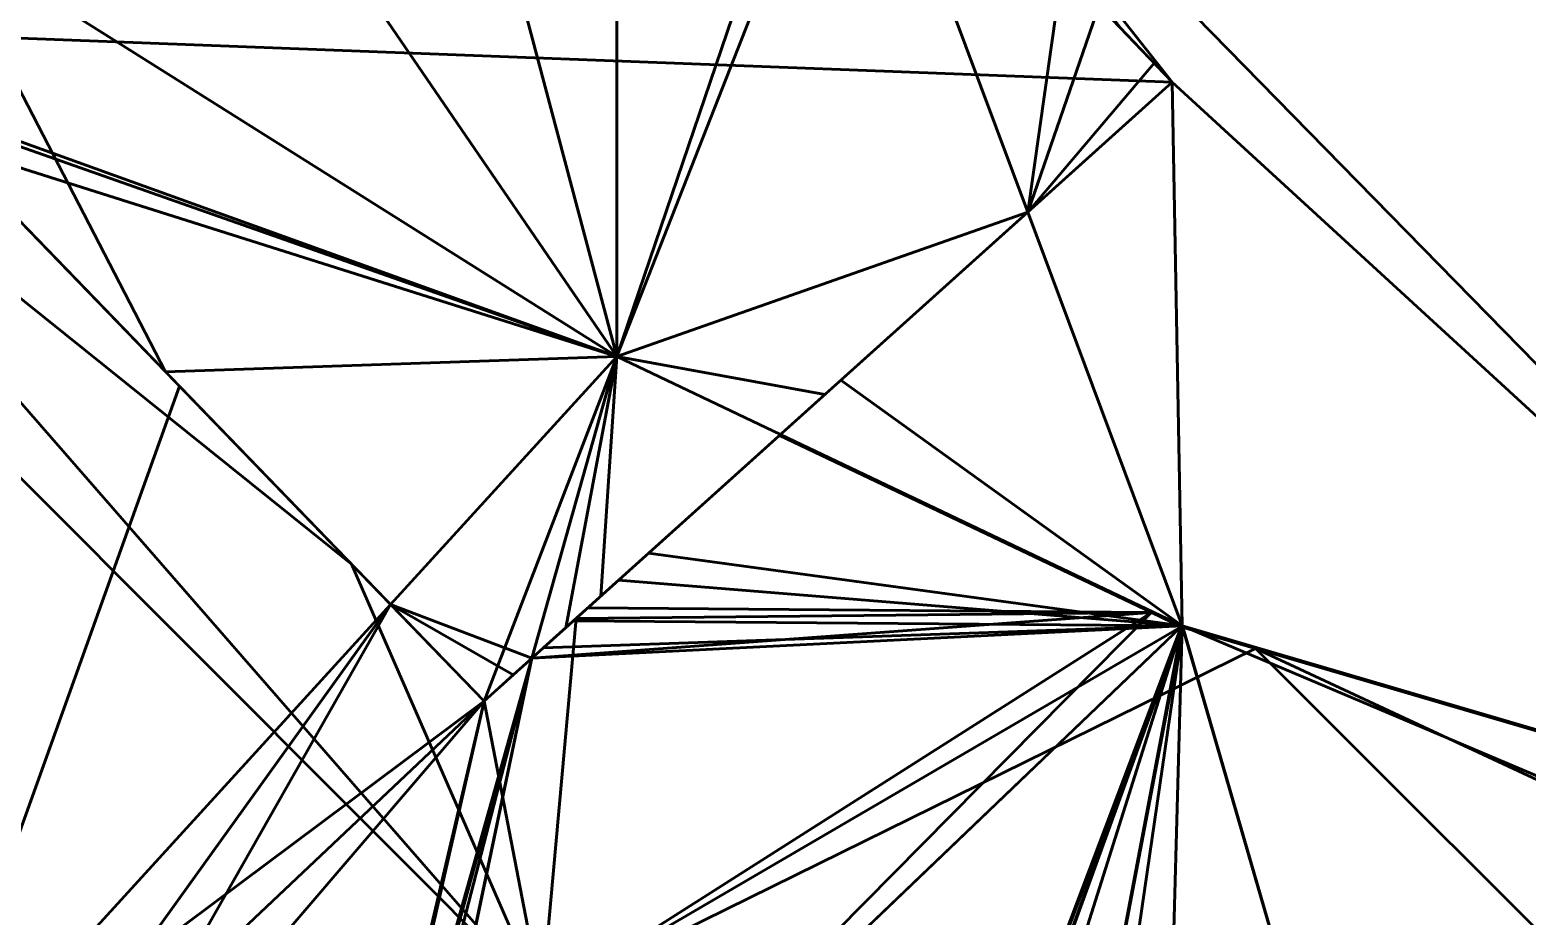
# Model space of a CAD drawing. Header units: metres. Extents: x -61.3 to -25, y -28 to 7.9.
# Drawn here: x -37.312 to -32.379, y 2.586 to 5.505 of the extents above; entities that cross this region are included whole.
import ezdxf

# ---------------------------------------------------------------- set-up
doc = ezdxf.new("R2010")
doc.units = ezdxf.units.M
for name, color, linetype, lineweight in [('0 BB  All Built Structures in Proposed site', 7, 'Continuous', 50), ('0 BB  All Untouched Project Ground Layers in Proposed site', 7, 'Continuous', 50), ('0 BB  Fill', 7, 'Continuous', 50)]:
    doc.layers.add(name, color=color, linetype=linetype, lineweight=lineweight)

# ---------------------------------------------------------------- blocks, each defined once
blk = doc.blocks.new('b0d1cfbc-37b5-426d-8847-3d3fb4a834c8')
at = {"layer": '0 BB  All Built Structures in Proposed site', "color": 8, "linetype": 'Continuous', "lineweight": 50, "true_color": 0x708090, "transparency": 33554687}
for points in [[(-37.9513, 5.5013, 35.9664), (-33.5482, 5.3333, 35.9664), (-35.8157, 7.7088, 35.9664)], [(-37.9513, 5.5013, 35.9664), (-35.8157, 7.7088, 35.9664), (-37.9513, 5.5013, 35.6616)], [(-35.8157, 7.7088, 35.9664), (-35.8157, 7.7088, 35.6616), (-37.9513, 5.5013, 35.6616)], [(-35.8157, 7.7088, 35.6616), (-33.5482, 5.3333, 35.6616), (-37.9513, 5.5013, 35.6616)], [(-35.8157, 7.7088, 35.9664), (-33.5482, 5.3333, 35.9664), (-35.8157, 7.7088, 35.6616)], [(-33.5482, 5.3333, 35.9664), (-33.5482, 5.3333, 35.6616), (-35.8157, 7.7088, 35.6616)], [(-33.5482, 5.3333, 35.9664), (-37.9513, 5.5013, 35.9664), (-35.8157, 3.2937, 35.9664)], [(-35.8157, 3.2937, 35.9664), (-37.9513, 5.5013, 35.9664), (-35.8157, 3.2937, 35.6616)], [(-35.8157, 3.2937, 35.6616), (-37.9513, 5.5013, 35.9664), (-37.9513, 5.5013, 35.6616)], [(-35.8157, 3.2937, 35.6616), (-37.9513, 5.5013, 35.6616), (-33.5482, 5.3333, 35.6616)], [(-33.5482, 5.3333, 35.9664), (-35.8157, 3.2937, 35.9664), (-33.5482, 5.3333, 35.6616)], [(-35.8157, 3.2937, 35.9664), (-35.8157, 3.2937, 35.6616), (-33.5482, 5.3333, 35.6616)]]:
    blk.add_3dface(points, dxfattribs=at)
blk = doc.blocks.new('f19161e1-4d41-47b8-92b2-5d887346f939')
at = {"layer": '0 BB  All Untouched Project Ground Layers in Proposed site', "color": 40, "linetype": 'Continuous', "lineweight": 50, "true_color": 0xffd700, "transparency": 33554687}
for points in [[(-37.9513, 5.5013, 35.6616), (-33.5482, 5.3333, 35.6616), (-35.8157, 7.7088, 35.6616)], [(-37.9513, 5.5013, 35.6616), (-35.8157, 7.7088, 35.6616), (-37.6217, 5.842, 35.3568)], [(-35.8157, 7.7088, 35.6616), (-33.5482, 5.3333, 35.6616), (-34.5929, 6.4277, 35.3568)], [(-37.6217, 5.842, 35.3568), (-35.3787, 7.2509, 35.3568), (-35.3787, 4.4296, 35.3568)], [(-34.5929, 6.4277, 35.3568), (-35.3787, 4.4296, 35.3568), (-35.3787, 7.2509, 35.3568)], [(-34.7549, 6.8617, 35.3568), (-30.6919, 2.714, 35.3568), (-33.5482, 5.3333, 35.3568)], [(-33.5482, 5.3333, 35.3568), (-33.8191, 5.6171, 35.3568), (-34.7549, 6.8617, 35.3568)], [(-34.7549, 6.8617, 35.9664), (-30.6919, 2.714, 35.3568), (-34.7549, 6.8617, 35.3568)], [(-30.6919, 2.714, 35.3568), (-34.7549, 6.8617, 35.9664), (-30.6919, 2.714, 35.9664)], [(-34.7549, 6.8617, 35.9664), (-33.5482, 5.3333, 35.9664), (-30.6919, 2.714, 35.9664)], [(-33.5482, 5.3333, 35.9664), (-34.7549, 6.8617, 35.9664), (-33.7165, 5.5096, 35.9664)], [(-35.3787, 4.4296, 35.3568), (-34.5929, 6.4277, 35.3568), (-34.0243, 4.9051, 35.3568)], [(-33.5482, 5.3333, 35.3568), (-34.0243, 4.9051, 35.3568), (-34.5929, 6.4277, 35.3568)], [(-33.5482, 5.3333, 35.3568), (-34.5929, 6.4277, 35.3568), (-33.6084, 5.3964, 35.3568)], [(-34.5929, 6.4277, 35.3568), (-33.5482, 5.3333, 35.6616), (-33.6084, 5.3964, 35.3568)], [(-37.6217, 5.842, 35.3568), (-35.3787, 4.4296, 35.3568), (-37.7357, 5.2784, 35.26)], [(-33.5482, 5.3333, 35.9664), (-33.7165, 5.5096, 35.9664), (-33.8191, 5.6171, 35.3568)], [(-33.5482, 5.3333, 35.9664), (-33.8191, 5.6171, 35.3568), (-33.5482, 5.3333, 35.3568)], [(-33.5482, 5.3333, 35.6616), (-37.9513, 5.5013, 35.6616), (-35.8157, 3.2937, 35.6616)], [(-36.1242, 3.6126, 35.1607), (-37.9513, 5.5013, 35.6616), (-37.7357, 5.2784, 35.26)], [(-37.9513, 5.5013, 35.6616), (-36.1242, 3.6126, 35.1607), (-35.8157, 3.2937, 35.6616)], [(-33.5482, 5.3333, 35.3568), (-33.6084, 5.3964, 35.3568), (-33.5482, 5.3333, 35.6616)], [(-33.5482, 5.3333, 35.6616), (-35.8157, 3.2937, 35.6616), (-34.8388, 4.1725, 35.3568)], [(-34.8388, 4.1725, 35.3568), (-34.0243, 4.9051, 35.3568), (-33.5482, 5.3333, 35.6616)], [(-34.0243, 4.9051, 35.3568), (-33.5482, 5.3333, 35.3568), (-33.5153, 3.5421, 35.3568)], [(-33.5482, 5.3333, 35.3568), (-34.0243, 4.9051, 35.9664), (-33.5482, 5.3333, 35.9664)], [(-34.0243, 4.9051, 35.9664), (-33.5482, 5.3333, 35.3568), (-34.0243, 4.9051, 35.3568)], [(-33.5153, 3.5421, 35.9664), (-33.5482, 5.3333, 35.9664), (-34.0243, 4.9051, 35.9664)], [(-33.5482, 5.3333, 35.3568), (-33.5482, 5.3333, 35.6616), (-34.0243, 4.9051, 35.3568)], [(-33.5482, 5.3333, 35.3568), (-30.6919, 2.714, 35.3568), (-33.5153, 3.5421, 35.3568)], [(-33.5482, 5.3333, 35.9664), (-33.5153, 3.5421, 35.9664), (-30.6919, 2.714, 35.9664)], [(-37.7357, 5.2784, 35.8696), (-36.1242, 3.6126, 35.7703), (-37.6803, 5.2211, 35.2565)], [(-36.1242, 3.6126, 35.7703), (-37.7357, 5.2784, 35.8696), (-37.6962, 1.8897, 35.3568)], [(-36.1242, 3.6126, 35.1607), (-37.7357, 5.2784, 35.26), (-35.3787, 4.4296, 35.3568)], [(-37.6803, 5.2211, 35.2565), (-36.1242, 3.6126, 35.1607), (-37.6962, 1.8897, 34.7472)], [(-36.1242, 3.6126, 35.1607), (-37.6803, 5.2211, 35.2565), (-36.1242, 3.6126, 35.7703)], [(-34.8388, 4.1725, 35.3568), (-35.3787, 4.4296, 35.3568), (-34.0243, 4.9051, 35.3568)], [(-34.8388, 4.1725, 35.3568), (-34.0243, 4.9051, 35.3568), (-33.5153, 3.5421, 35.3568)], [(-34.8388, 4.1725, 35.3568), (-34.8388, 4.1725, 35.9664), (-34.0243, 4.9051, 35.9664)], [(-34.8388, 4.1725, 35.3568), (-34.0243, 4.9051, 35.9664), (-34.0243, 4.9051, 35.3568)], [(-34.0243, 4.9051, 35.9664), (-34.8388, 4.1725, 35.9664), (-33.5153, 3.5421, 35.9664)], [(-35.6584, 3.4353, 35.1909), (-36.1242, 3.6126, 35.1607), (-35.3787, 4.4296, 35.3568)], [(-34.8388, 4.1725, 35.3568), (-35.6584, 3.4353, 35.1909), (-35.3787, 4.4296, 35.3568)], [(-35.6584, 3.4353, 35.1909), (-34.8388, 4.1725, 35.3568), (-35.8157, 3.2937, 35.6616)], [(-34.8388, 4.1725, 35.3568), (-35.6208, 3.4691, 35.8081), (-34.8388, 4.1725, 35.9664)], [(-35.6208, 3.4691, 35.8081), (-34.8388, 4.1725, 35.3568), (-35.5216, 3.5583, 35.2186)], [(-35.6208, 3.4691, 35.8081), (-33.5153, 3.5421, 35.9664), (-34.8388, 4.1725, 35.9664)], [(-35.5216, 3.5583, 35.2186), (-34.8388, 4.1725, 35.3568), (-33.5153, 3.5421, 35.3568)], [(-36.1242, 3.6126, 35.1607), (-35.8157, 3.2937, 35.1536), (-37.6962, 1.8897, 34.7472)], [(-36.1242, 3.6126, 35.7703), (-37.6962, 1.8897, 35.3568), (-37.2712, 1.595, 35.3665)], [(-35.8157, 3.2937, 35.7632), (-36.1242, 3.6126, 35.7703), (-37.2712, 1.595, 35.3665)], [(-35.8157, 3.2937, 35.7632), (-35.8157, 3.2937, 35.1536), (-36.1242, 3.6126, 35.1607)], [(-36.1242, 3.6126, 35.7703), (-35.8157, 3.2937, 35.7632), (-36.1242, 3.6126, 35.1607)], [(-36.1242, 3.6126, 35.1607), (-35.7198, 3.38, 35.1763), (-35.8157, 3.2937, 35.1536)], [(-35.6584, 3.4353, 35.1909), (-35.7198, 3.38, 35.1763), (-36.1242, 3.6126, 35.1607)], [(-35.8157, 3.2937, 35.6616), (-36.1242, 3.6126, 35.1607), (-35.8157, 3.2937, 35.1536)], [(-35.5216, 3.5583, 35.2186), (-33.5153, 3.5421, 35.3568), (-35.6584, 3.4353, 35.1909)], [(-35.6584, 3.4353, 35.1909), (-35.6584, 3.4353, 35.8005), (-35.5216, 3.5583, 35.2186)], [(-35.6208, 3.4691, 35.8081), (-35.5216, 3.5583, 35.2186), (-35.6584, 3.4353, 35.8005)], [(-36.4064, 0.776, 34.7472), (-35.6584, 3.4353, 35.1909), (-33.5153, 3.5421, 35.3568)], [(-36.4064, 0.776, 34.7472), (-33.5153, 3.5421, 35.3568), (-34.1417, 0.2354, 34.7472)], [(-36.1706, 1.0015, 35.4065), (-33.5153, 3.5421, 35.9664), (-35.6584, 3.4353, 35.8005)], [(-36.1706, 1.0015, 35.4065), (-34.6394, 0.5539, 35.392), (-33.5153, 3.5421, 35.9664)], [(-33.5153, 3.5421, 35.9664), (-35.6208, 3.4691, 35.8081), (-35.6584, 3.4353, 35.8005)], [(-34.4756, 0.5, 35.3894), (-33.5153, 3.5421, 35.9664), (-34.6394, 0.5539, 35.392)], [(-33.5153, 3.5421, 35.9664), (-34.4756, 0.5, 35.3894), (-34.1141, 0.3812, 35.3837)], [(-32.3817, -0.3687, 34.7472), (-34.1417, 0.2354, 34.7472), (-33.5153, 3.5421, 35.3568)], [(-34.1141, 0.3812, 35.3837), (-33.6056, 0.2569, 35.3924), (-33.5153, 3.5421, 35.9664)], [(-33.6056, 0.2569, 35.3924), (-32.4836, -0.0172, 35.4116), (-33.5153, 3.5421, 35.9664)], [(-30.6919, 2.714, 35.3568), (-32.3817, -0.3687, 34.7472), (-33.5153, 3.5421, 35.3568)], [(-32.4836, -0.0172, 35.4116), (-30.6919, 2.714, 35.9664), (-33.5153, 3.5421, 35.9664)], [(-35.6584, 3.4353, 35.1909), (-36.4064, 0.776, 34.7472), (-35.8157, 3.2937, 35.1536)], [(-36.312, 1.1114, 35.4128), (-35.6584, 3.4353, 35.8005), (-35.8157, 3.2937, 35.7632)], [(-35.6584, 3.4353, 35.8005), (-36.312, 1.1114, 35.4128), (-36.2678, 1.0771, 35.4108)], [(-35.6584, 3.4353, 35.8005), (-36.2678, 1.0771, 35.4108), (-36.1706, 1.0015, 35.4065)], [(-35.6584, 3.4353, 35.1909), (-35.8157, 3.2937, 35.1536), (-35.8157, 3.2937, 35.7632)], [(-35.6584, 3.4353, 35.8005), (-35.6584, 3.4353, 35.1909), (-35.8157, 3.2937, 35.7632)], [(-35.8157, 3.2937, 35.6616), (-35.7198, 3.38, 35.1763), (-35.6584, 3.4353, 35.1909)], [(-35.8157, 3.2937, 35.1536), (-35.7198, 3.38, 35.1763), (-35.8157, 3.2937, 35.6616)], [(-37.6962, 1.8897, 34.7472), (-35.8157, 3.2937, 35.1536), (-36.4064, 0.776, 34.7472)], [(-35.8157, 3.2937, 35.7632), (-37.2712, 1.595, 35.3665), (-36.312, 1.1114, 35.4128)], [(-32.4836, -0.0172, 35.4116), (-32.377, -0.0475, 35.4118), (-30.6919, 2.714, 35.9664)], [(-30.6919, 2.714, 35.3568), (-30.0787, 2.088, 35.2808), (-32.3817, -0.3687, 34.7472)]]:
    blk.add_3dface(points, dxfattribs=at)
blk = doc.blocks.new('1b2ab502-d486-4e63-b1bb-fa146fe8643c')
at = {"layer": '0 BB  All Untouched Project Ground Layers in Proposed site', "color": 227, "linetype": 'Continuous', "lineweight": 50, "true_color": 0x8b3573, "transparency": 33554687}
for points in [[(-35.3787, 4.4296, 35.3568), (-35.3787, 7.2509, 35.3568), (-37.6217, 5.842, 35.3568)], [(-37.6217, 5.842, 34.4424), (-35.3787, 7.2509, 34.4424), (-35.3787, 4.4296, 34.4424)], [(-34.5929, 6.4277, 35.3568), (-35.3787, 7.2509, 35.3568), (-35.3787, 4.4296, 35.3568)], [(-34.5929, 6.4277, 34.4424), (-35.3787, 4.4296, 34.4424), (-35.3787, 7.2509, 34.4424)], [(-34.7549, 6.8617, 34.4424), (-30.6919, 2.714, 34.4424), (-33.5482, 5.3333, 34.4424)], [(-33.5482, 5.3333, 34.4424), (-33.973, 5.7783, 34.4424), (-34.7549, 6.8617, 34.4424)], [(-34.7549, 6.8617, 35.3568), (-30.6919, 2.714, 34.4424), (-34.7549, 6.8617, 34.4424)], [(-30.6919, 2.714, 34.4424), (-34.7549, 6.8617, 35.3568), (-30.6919, 2.714, 35.3568)], [(-34.7549, 6.8617, 35.3568), (-33.5482, 5.3333, 35.3568), (-30.6919, 2.714, 35.3568)], [(-33.5482, 5.3333, 35.3568), (-34.7549, 6.8617, 35.3568), (-33.8191, 5.6171, 35.3568)], [(-35.3787, 4.4296, 35.3568), (-34.0243, 4.9051, 35.3568), (-34.5929, 6.4277, 35.3568)], [(-35.3787, 4.4296, 34.4424), (-34.5929, 6.4277, 34.4424), (-34.0243, 4.9051, 34.4424)], [(-34.0243, 4.9051, 35.3568), (-33.6084, 5.3964, 35.3568), (-34.5929, 6.4277, 35.3568)], [(-33.7892, 5.5857, 34.4424), (-34.5929, 6.4277, 35.3568), (-33.6084, 5.3964, 35.3568)], [(-33.5482, 5.3333, 34.4424), (-34.0243, 4.9051, 34.4424), (-34.5929, 6.4277, 34.4424)], [(-33.5482, 5.3333, 34.4424), (-34.5929, 6.4277, 34.4424), (-33.7892, 5.5857, 34.4424)], [(-35.3787, 4.4296, 35.3568), (-37.6217, 5.842, 35.3568), (-37.7357, 5.2784, 35.26)], [(-37.6217, 5.842, 34.4424), (-35.3787, 4.4296, 34.4424), (-37.706, 5.2477, 34.3437)], [(-33.5482, 5.3333, 35.3568), (-33.8191, 5.6171, 35.3568), (-33.973, 5.7783, 34.4424)], [(-33.5482, 5.3333, 35.3568), (-33.973, 5.7783, 34.4424), (-33.5482, 5.3333, 34.4424)], [(-33.6084, 5.3964, 35.3568), (-33.5482, 5.3333, 34.4424), (-33.7892, 5.5857, 34.4424)], [(-34.0243, 4.9051, 35.3568), (-33.5482, 5.3333, 35.3568), (-33.6084, 5.3964, 35.3568)], [(-33.6084, 5.3964, 35.3568), (-33.5482, 5.3333, 35.3568), (-33.5482, 5.3333, 34.4424)], [(-34.0243, 4.9051, 34.4424), (-33.5482, 5.3333, 34.4424), (-33.5153, 3.5421, 34.4424)], [(-33.5482, 5.3333, 34.4424), (-34.0243, 4.9051, 35.3568), (-33.5482, 5.3333, 35.3568)], [(-34.0243, 4.9051, 35.3568), (-33.5482, 5.3333, 34.4424), (-34.0243, 4.9051, 34.4424)], [(-33.5153, 3.5421, 35.3568), (-33.5482, 5.3333, 35.3568), (-34.0243, 4.9051, 35.3568)], [(-34.0243, 4.9051, 34.4424), (-33.5482, 5.3333, 35.3568), (-34.0243, 4.9051, 35.3568)], [(-33.5482, 5.3333, 35.3568), (-34.0243, 4.9051, 34.4424), (-33.5482, 5.3333, 34.4424)], [(-33.5482, 5.3333, 34.4424), (-30.6919, 2.714, 34.4424), (-33.5153, 3.5421, 34.4424)], [(-33.5482, 5.3333, 35.3568), (-33.5153, 3.5421, 35.3568), (-30.6919, 2.714, 35.3568)], [(-37.7357, 5.2784, 35.26), (-36.1242, 3.6126, 35.1607), (-35.3787, 4.4296, 35.3568)], [(-36.1242, 3.6126, 35.1607), (-37.7357, 5.2784, 35.26), (-37.706, 5.2477, 34.3437)], [(-37.706, 5.2477, 34.3437), (-36.1242, 3.6126, 34.2463), (-36.1242, 3.6126, 35.1607)], [(-36.1242, 3.6126, 34.2463), (-37.706, 5.2477, 34.3437), (-35.3787, 4.4296, 34.4424)], [(-36.1242, 3.6126, 35.1607), (-37.6803, 5.2211, 35.2565), (-37.6962, 1.8897, 34.7472)], [(-37.6803, 5.2211, 35.2565), (-36.1242, 3.6126, 35.1607), (-37.5339, 5.0698, 34.3331)], [(-37.5339, 5.0698, 34.3331), (-36.1242, 3.6126, 34.2463), (-37.6962, 1.8897, 33.8328)], [(-36.1242, 3.6126, 34.2463), (-37.5339, 5.0698, 34.3331), (-36.1242, 3.6126, 35.1607)], [(-34.8388, 4.1725, 35.3568), (-34.0243, 4.9051, 35.3568), (-35.3787, 4.4296, 35.3568)], [(-34.8388, 4.1725, 34.4424), (-35.3787, 4.4296, 34.4424), (-34.0243, 4.9051, 34.4424)], [(-34.8388, 4.1725, 34.4424), (-34.0243, 4.9051, 34.4424), (-33.5153, 3.5421, 34.4424)], [(-34.8388, 4.1725, 34.4424), (-34.8388, 4.1725, 35.3568), (-34.0243, 4.9051, 35.3568)], [(-34.8388, 4.1725, 34.4424), (-34.0243, 4.9051, 35.3568), (-34.0243, 4.9051, 34.4424)], [(-34.0243, 4.9051, 35.3568), (-34.8388, 4.1725, 35.3568), (-33.5153, 3.5421, 35.3568)], [(-34.0243, 4.9051, 34.4424), (-34.0243, 4.9051, 35.3568), (-34.8388, 4.1725, 35.3568)], [(-34.0243, 4.9051, 34.4424), (-34.8388, 4.1725, 35.3568), (-34.8388, 4.1725, 34.4424)], [(-36.1242, 3.6126, 35.1607), (-35.6584, 3.4353, 35.1909), (-35.3787, 4.4296, 35.3568)], [(-35.8157, 3.2937, 34.2392), (-36.1242, 3.6126, 34.2463), (-35.3787, 4.4296, 34.4424)], [(-35.8157, 3.2937, 34.2392), (-35.3787, 4.4296, 34.4424), (-35.6584, 3.4353, 34.2765)], [(-35.6584, 3.4353, 35.1909), (-34.8388, 4.1725, 35.3568), (-35.3787, 4.4296, 35.3568)], [(-35.5465, 3.5359, 34.2991), (-35.6584, 3.4353, 34.2765), (-35.3787, 4.4296, 34.4424)], [(-34.8388, 4.1725, 34.4424), (-35.5465, 3.5359, 34.2991), (-35.3787, 4.4296, 34.4424)], [(-34.8388, 4.1725, 34.4424), (-34.8388, 4.1725, 35.3568), (-35.6584, 3.4353, 35.1909)], [(-34.8388, 4.1725, 34.4424), (-35.6584, 3.4353, 35.1909), (-35.5465, 3.5359, 34.2991)], [(-34.8388, 4.1725, 34.4424), (-35.5216, 3.5583, 35.2186), (-34.8388, 4.1725, 35.3568)], [(-35.5216, 3.5583, 35.2186), (-34.8388, 4.1725, 34.4424), (-35.3727, 3.6922, 34.3343)], [(-34.8388, 4.1725, 35.3568), (-35.5216, 3.5583, 35.2186), (-33.5153, 3.5421, 35.3568)], [(-33.5153, 3.5421, 34.4424), (-35.3727, 3.6922, 34.3343), (-34.8388, 4.1725, 34.4424)], [(-35.3727, 3.6922, 34.3343), (-33.5153, 3.5421, 34.4424), (-35.6584, 3.4353, 34.2765)], [(-35.6584, 3.4353, 34.2765), (-35.6584, 3.4353, 35.1909), (-35.3727, 3.6922, 34.3343)], [(-35.5216, 3.5583, 35.2186), (-35.3727, 3.6922, 34.3343), (-35.6584, 3.4353, 35.1909)], [(-36.1242, 3.6126, 34.2463), (-35.8157, 3.2937, 34.2392), (-37.6962, 1.8897, 33.8328)], [(-37.6962, 1.8897, 34.7472), (-35.8157, 3.2937, 35.1536), (-36.1242, 3.6126, 35.1607)], [(-35.8157, 3.2937, 35.1536), (-35.8157, 3.2937, 34.2392), (-36.1242, 3.6126, 34.2463)], [(-36.1242, 3.6126, 35.1607), (-35.8157, 3.2937, 35.1536), (-36.1242, 3.6126, 34.2463)], [(-36.1242, 3.6126, 35.1607), (-35.8157, 3.2937, 35.1536), (-35.7198, 3.38, 35.1763)], [(-35.7198, 3.38, 35.1763), (-35.6584, 3.4353, 35.1909), (-36.1242, 3.6126, 35.1607)], [(-35.8157, 3.2937, 35.1536), (-36.1242, 3.6126, 34.2463), (-35.8157, 3.2937, 34.2392)], [(-36.1242, 3.6126, 34.2463), (-35.8157, 3.2937, 35.1536), (-36.1242, 3.6126, 35.1607)], [(-35.6584, 3.4353, 35.1909), (-33.5153, 3.5421, 35.3568), (-35.5216, 3.5583, 35.2186)], [(-35.6584, 3.4353, 34.2765), (-33.5153, 3.5421, 34.4424), (-36.4064, 0.776, 33.8328)], [(-36.4064, 0.776, 33.8328), (-33.5153, 3.5421, 34.4424), (-34.1417, 0.2354, 33.8328)], [(-33.5153, 3.5421, 35.3568), (-35.6584, 3.4353, 35.1909), (-36.4064, 0.776, 34.7472)], [(-33.5153, 3.5421, 35.3568), (-36.4064, 0.776, 34.7472), (-34.1417, 0.2354, 34.7472)], [(-35.7198, 3.38, 35.1763), (-35.5465, 3.5359, 34.2991), (-35.6584, 3.4353, 35.1909)], [(-35.7198, 3.38, 35.1763), (-35.6584, 3.4353, 34.2765), (-35.5465, 3.5359, 34.2991)], [(-32.3817, -0.3687, 33.8328), (-34.1417, 0.2354, 33.8328), (-33.5153, 3.5421, 34.4424)], [(-33.5153, 3.5421, 35.3568), (-34.1417, 0.2354, 34.7472), (-32.3817, -0.3687, 34.7472)], [(-30.6919, 2.714, 34.4424), (-32.3817, -0.3687, 33.8328), (-33.5153, 3.5421, 34.4424)], [(-30.0787, 2.088, 35.2808), (-30.6919, 2.714, 35.3568), (-33.5153, 3.5421, 35.3568)], [(-30.0787, 2.088, 35.2808), (-33.5153, 3.5421, 35.3568), (-32.3817, -0.3687, 34.7472)], [(-35.6584, 3.4353, 34.2765), (-36.4064, 0.776, 33.8328), (-35.8157, 3.2937, 34.2392)], [(-36.4064, 0.776, 34.7472), (-35.6584, 3.4353, 35.1909), (-35.8157, 3.2937, 35.1536)], [(-35.6584, 3.4353, 34.2765), (-35.8157, 3.2937, 34.2392), (-35.8157, 3.2937, 35.1536)], [(-35.6584, 3.4353, 35.1909), (-35.6584, 3.4353, 34.2765), (-35.8157, 3.2937, 35.1536)], [(-35.6584, 3.4353, 34.2765), (-35.8157, 3.2937, 35.1536), (-35.8157, 3.2937, 34.2392)], [(-35.7198, 3.38, 35.1763), (-35.8157, 3.2937, 35.1536), (-35.6584, 3.4353, 34.2765)], [(-37.6962, 1.8897, 33.8328), (-35.8157, 3.2937, 34.2392), (-36.4064, 0.776, 33.8328)], [(-35.8157, 3.2937, 35.1536), (-37.6962, 1.8897, 34.7472), (-36.4064, 0.776, 34.7472)], [(-30.6919, 2.714, 34.4424), (-30.0787, 2.088, 34.3664), (-32.3817, -0.3687, 33.8328)]]:
    blk.add_3dface(points, dxfattribs=at)
blk = doc.blocks.new('ddf992bc-4f9a-490d-82f3-f35fdbdac8a4')
at = {"layer": '0 BB  All Untouched Project Ground Layers in Proposed site', "color": 217, "linetype": 'Continuous', "lineweight": 50, "true_color": 0x8b318b, "transparency": 33554687}
for points in [[(-37.6217, 5.842, 33.8328), (-36.1562, 7.3569, 33.8328), (-35.3787, 4.4296, 33.8328)], [(-36.1562, 7.3569, 33.8328), (-35.3787, 7.2509, 33.8328), (-35.3787, 4.4296, 33.8328)], [(-35.3787, 4.4296, 34.4424), (-35.3787, 7.2509, 34.4424), (-37.6217, 5.842, 34.4424)], [(-34.5929, 6.4277, 34.4424), (-35.3787, 7.2509, 34.4424), (-35.3787, 4.4296, 34.4424)], [(-34.5929, 6.4277, 33.8328), (-35.3787, 4.4296, 33.8328), (-35.3787, 7.2509, 33.8328)], [(-34.7549, 6.8617, 33.8328), (-30.6919, 2.714, 33.8328), (-33.5482, 5.3333, 33.8328)], [(-33.5482, 5.3333, 33.8328), (-34.0756, 5.8858, 33.8328), (-34.7549, 6.8617, 33.8328)], [(-34.7549, 6.8617, 34.4424), (-30.6919, 2.714, 33.8328), (-34.7549, 6.8617, 33.8328)], [(-30.6919, 2.714, 33.8328), (-34.7549, 6.8617, 34.4424), (-30.6919, 2.714, 34.4424)], [(-34.7549, 6.8617, 34.4424), (-33.5482, 5.3333, 34.4424), (-30.6919, 2.714, 34.4424)], [(-33.5482, 5.3333, 34.4424), (-34.7549, 6.8617, 34.4424), (-33.973, 5.7783, 34.4424)], [(-35.3787, 4.4296, 34.4424), (-34.0243, 4.9051, 34.4424), (-34.5929, 6.4277, 34.4424)], [(-35.3787, 4.4296, 33.8328), (-34.5929, 6.4277, 33.8328), (-34.0243, 4.9051, 33.8328)], [(-34.0243, 4.9051, 34.4424), (-33.7892, 5.5857, 34.4424), (-34.5929, 6.4277, 34.4424)], [(-33.5482, 5.3333, 33.8328), (-34.0243, 4.9051, 33.8328), (-34.5929, 6.4277, 33.8328)], [(-33.5482, 5.3333, 33.8328), (-34.5929, 6.4277, 33.8328), (-33.9096, 5.712, 33.8328)], [(-33.5482, 5.3333, 34.4424), (-33.973, 5.7783, 34.4424), (-34.0756, 5.8858, 33.8328)], [(-33.5482, 5.3333, 34.4424), (-34.0756, 5.8858, 33.8328), (-33.5482, 5.3333, 33.8328)], [(-37.6217, 5.842, 34.4424), (-37.706, 5.2477, 34.3437), (-35.3787, 4.4296, 34.4424)], [(-37.6217, 5.842, 33.8328), (-35.3787, 4.4296, 33.8328), (-37.5912, 5.129, 33.7271)], [(-33.7892, 5.5857, 34.4424), (-33.5482, 5.3333, 33.8328), (-33.9096, 5.712, 33.8328)], [(-34.0243, 4.9051, 34.4424), (-33.5482, 5.3333, 34.4424), (-33.7892, 5.5857, 34.4424)], [(-33.7892, 5.5857, 34.4424), (-33.5482, 5.3333, 34.4424), (-33.5482, 5.3333, 33.8328)], [(-34.0243, 4.9051, 33.8328), (-33.5482, 5.3333, 33.8328), (-33.5153, 3.5421, 33.8328)], [(-33.5482, 5.3333, 33.8328), (-34.0243, 4.9051, 34.4424), (-33.5482, 5.3333, 34.4424)], [(-34.0243, 4.9051, 34.4424), (-33.5482, 5.3333, 33.8328), (-34.0243, 4.9051, 33.8328)], [(-33.5153, 3.5421, 34.4424), (-33.5482, 5.3333, 34.4424), (-34.0243, 4.9051, 34.4424)], [(-34.0243, 4.9051, 33.8328), (-33.5482, 5.3333, 34.4424), (-34.0243, 4.9051, 34.4424)], [(-33.5482, 5.3333, 34.4424), (-34.0243, 4.9051, 33.8328), (-33.5482, 5.3333, 33.8328)], [(-33.5482, 5.3333, 33.8328), (-30.6919, 2.714, 33.8328), (-33.5153, 3.5421, 33.8328)], [(-33.5482, 5.3333, 34.4424), (-33.5153, 3.5421, 34.4424), (-30.6919, 2.714, 34.4424)], [(-37.706, 5.2477, 34.3437), (-36.1242, 3.6126, 34.2463), (-35.3787, 4.4296, 34.4424)], [(-37.5912, 5.129, 33.7271), (-36.1242, 3.6126, 34.2463), (-37.706, 5.2477, 34.3437)], [(-36.1242, 3.6126, 33.6367), (-36.1242, 3.6126, 34.2463), (-37.5912, 5.129, 33.7271)], [(-36.1242, 3.6126, 33.6367), (-37.5912, 5.129, 33.7271), (-35.3787, 4.4296, 33.8328)], [(-36.1242, 3.6126, 34.2463), (-37.5339, 5.0698, 34.3331), (-37.6962, 1.8897, 33.8328)], [(-37.5339, 5.0698, 34.3331), (-36.1242, 3.6126, 34.2463), (-37.4363, 4.9689, 33.7175)], [(-37.4363, 4.9689, 33.7175), (-36.1242, 3.6126, 33.6367), (-37.6962, 1.8897, 33.2232)], [(-36.1242, 3.6126, 33.6367), (-37.4363, 4.9689, 33.7175), (-36.1242, 3.6126, 34.2463)], [(-34.8388, 4.1725, 34.4424), (-34.0243, 4.9051, 34.4424), (-35.3787, 4.4296, 34.4424)], [(-34.8388, 4.1725, 33.8328), (-35.3787, 4.4296, 33.8328), (-34.0243, 4.9051, 33.8328)], [(-34.8388, 4.1725, 33.8328), (-34.0243, 4.9051, 33.8328), (-33.5153, 3.5421, 33.8328)], [(-34.8388, 4.1725, 33.8328), (-34.8388, 4.1725, 34.4424), (-34.0243, 4.9051, 34.4424)], [(-34.8388, 4.1725, 33.8328), (-34.0243, 4.9051, 34.4424), (-34.0243, 4.9051, 33.8328)], [(-34.0243, 4.9051, 34.4424), (-34.8388, 4.1725, 34.4424), (-33.5153, 3.5421, 34.4424)], [(-34.0243, 4.9051, 33.8328), (-34.0243, 4.9051, 34.4424), (-34.8388, 4.1725, 34.4424)], [(-34.0243, 4.9051, 33.8328), (-34.8388, 4.1725, 34.4424), (-34.8388, 4.1725, 33.8328)], [(-36.1242, 3.6126, 34.2463), (-35.6584, 3.4353, 34.2765), (-35.3787, 4.4296, 34.4424)], [(-35.8157, 3.2937, 33.6296), (-36.1242, 3.6126, 33.6367), (-35.3787, 4.4296, 33.8328)], [(-35.8157, 3.2937, 33.6296), (-35.3787, 4.4296, 33.8328), (-35.6584, 3.4353, 33.6669)], [(-35.5465, 3.5359, 34.2991), (-35.3787, 4.4296, 34.4424), (-35.6584, 3.4353, 34.2765)], [(-35.4306, 3.6401, 33.713), (-35.6584, 3.4353, 33.6669), (-35.3787, 4.4296, 33.8328)], [(-35.5465, 3.5359, 34.2991), (-34.8388, 4.1725, 34.4424), (-35.3787, 4.4296, 34.4424)], [(-34.8388, 4.1725, 33.8328), (-35.4306, 3.6401, 33.713), (-35.3787, 4.4296, 33.8328)], [(-34.8388, 4.1725, 33.8328), (-34.8388, 4.1725, 34.4424), (-35.5465, 3.5359, 34.2991)], [(-35.5465, 3.5359, 34.2991), (-35.4306, 3.6401, 33.713), (-34.8388, 4.1725, 33.8328)], [(-34.8388, 4.1725, 33.8328), (-35.3727, 3.6922, 34.3343), (-34.8388, 4.1725, 34.4424)], [(-35.3727, 3.6922, 34.3343), (-34.8388, 4.1725, 33.8328), (-35.2735, 3.7814, 33.7448)], [(-35.3727, 3.6922, 34.3343), (-33.5153, 3.5421, 34.4424), (-34.8388, 4.1725, 34.4424)], [(-33.5153, 3.5421, 33.8328), (-35.2735, 3.7814, 33.7448), (-34.8388, 4.1725, 33.8328)], [(-35.2735, 3.7814, 33.7448), (-33.5153, 3.5421, 33.8328), (-35.6584, 3.4353, 33.6669)], [(-35.6584, 3.4353, 33.6669), (-35.6584, 3.4353, 34.2765), (-35.2735, 3.7814, 33.7448)], [(-35.3727, 3.6922, 34.3343), (-35.2735, 3.7814, 33.7448), (-35.6584, 3.4353, 34.2765)], [(-35.6584, 3.4353, 34.2765), (-33.5153, 3.5421, 34.4424), (-35.3727, 3.6922, 34.3343)], [(-36.1242, 3.6126, 33.6367), (-35.8157, 3.2937, 33.6296), (-37.6962, 1.8897, 33.2232)], [(-37.6962, 1.8897, 33.8328), (-35.8157, 3.2937, 34.2392), (-36.1242, 3.6126, 34.2463)], [(-35.8157, 3.2937, 34.2392), (-35.8157, 3.2937, 33.6296), (-36.1242, 3.6126, 33.6367)], [(-36.1242, 3.6126, 34.2463), (-35.8157, 3.2937, 34.2392), (-36.1242, 3.6126, 33.6367)], [(-36.1242, 3.6126, 34.2463), (-35.8157, 3.2937, 34.2392), (-35.6584, 3.4353, 34.2765)], [(-36.1242, 3.6126, 34.2463), (-36.1242, 3.6126, 33.6367), (-35.8157, 3.2937, 34.2392)], [(-35.8157, 3.2937, 33.6296), (-35.8157, 3.2937, 34.2392), (-36.1242, 3.6126, 33.6367)], [(-35.6584, 3.4353, 34.2765), (-35.4306, 3.6401, 33.713), (-35.5465, 3.5359, 34.2991)], [(-35.6584, 3.4353, 33.6669), (-35.4306, 3.6401, 33.713), (-35.6584, 3.4353, 34.2765)], [(-35.6584, 3.4353, 33.6669), (-33.5153, 3.5421, 33.8328), (-36.4064, 0.776, 33.2232)], [(-36.4064, 0.776, 33.2232), (-33.5153, 3.5421, 33.8328), (-34.1417, 0.2354, 33.2232)], [(-33.5153, 3.5421, 34.4424), (-35.6584, 3.4353, 34.2765), (-36.4064, 0.776, 33.8328)], [(-33.5153, 3.5421, 34.4424), (-36.4064, 0.776, 33.8328), (-34.1417, 0.2354, 33.8328)], [(-32.3817, -0.3687, 33.2232), (-34.1417, 0.2354, 33.2232), (-33.5153, 3.5421, 33.8328)], [(-33.5153, 3.5421, 34.4424), (-34.1417, 0.2354, 33.8328), (-32.3817, -0.3687, 33.8328)], [(-30.6919, 2.714, 33.8328), (-32.3817, -0.3687, 33.2232), (-33.5153, 3.5421, 33.8328)], [(-30.0787, 2.088, 34.3664), (-30.6919, 2.714, 34.4424), (-33.5153, 3.5421, 34.4424)], [(-30.0787, 2.088, 34.3664), (-33.5153, 3.5421, 34.4424), (-32.3817, -0.3687, 33.8328)], [(-35.6584, 3.4353, 33.6669), (-36.4064, 0.776, 33.2232), (-35.8157, 3.2937, 33.6296)], [(-36.4064, 0.776, 33.8328), (-35.6584, 3.4353, 34.2765), (-35.8157, 3.2937, 34.2392)], [(-35.6584, 3.4353, 33.6669), (-35.8157, 3.2937, 33.6296), (-35.8157, 3.2937, 34.2392)], [(-35.6584, 3.4353, 34.2765), (-35.6584, 3.4353, 33.6669), (-35.8157, 3.2937, 34.2392)], [(-35.8157, 3.2937, 33.6296), (-35.6584, 3.4353, 33.6669), (-35.8157, 3.2937, 34.2392)], [(-35.6584, 3.4353, 34.2765), (-35.8157, 3.2937, 34.2392), (-35.6584, 3.4353, 33.6669)], [(-37.6962, 1.8897, 33.2232), (-35.8157, 3.2937, 33.6296), (-36.4064, 0.776, 33.2232)], [(-35.8157, 3.2937, 34.2392), (-37.6962, 1.8897, 33.8328), (-36.4064, 0.776, 33.8328)], [(-30.6919, 2.714, 33.8328), (-30.0787, 2.088, 33.7568), (-32.3817, -0.3687, 33.2232)]]:
    blk.add_3dface(points, dxfattribs=at)
blk = doc.blocks.new('0c24cc1f-feeb-454a-a965-ad1ec503f3fa')
at = {"layer": '0 BB  All Untouched Project Ground Layers in Proposed site', "color": 227, "linetype": 'Continuous', "lineweight": 50, "true_color": 0x8b3573, "transparency": 33554687}
for points in [[(-35.3787, 4.4296, 33.8328), (-36.1562, 7.3569, 33.8328), (-37.6217, 5.842, 33.8328)], [(-35.3787, 4.4296, 33.8328), (-35.3787, 7.2509, 33.8328), (-36.1562, 7.3569, 33.8328)], [(-36.8733, 6.6156, 29.98), (-35.3787, 7.2509, 29.98), (-35.3787, 4.4296, 29.98)], [(-34.5929, 6.4277, 33.8328), (-35.3787, 7.2509, 33.8328), (-35.3787, 4.4296, 33.8328)], [(-35.3787, 4.4296, 29.98), (-35.3787, 7.2509, 29.98), (-34.6711, 6.5097, 29.98)], [(-34.7549, 6.8617, 29.98), (-30.6919, 2.714, 29.98), (-33.5482, 5.3333, 29.98)], [(-33.5482, 5.3333, 29.98), (-34.5929, 6.4277, 29.98), (-34.7549, 6.8617, 29.98)], [(-34.7549, 6.8617, 29.98), (-34.7549, 6.8617, 33.8328), (-30.6919, 2.714, 33.8328)], [(-30.6919, 2.714, 29.98), (-34.7549, 6.8617, 29.98), (-30.6919, 2.714, 33.8328)], [(-33.5482, 5.3333, 33.8328), (-34.7549, 6.8617, 33.8328), (-34.0756, 5.8858, 33.8328)], [(-33.5482, 5.3333, 33.8328), (-30.6919, 2.714, 33.8328), (-34.7549, 6.8617, 33.8328)], [(-37.6217, 5.842, 29.98), (-36.8733, 6.6156, 29.98), (-35.3787, 4.4296, 29.98)], [(-34.6711, 6.5097, 29.98), (-34.5929, 6.4277, 29.98), (-35.3787, 4.4296, 29.98)], [(-35.3787, 4.4296, 33.8328), (-34.0243, 4.9051, 33.8328), (-34.5929, 6.4277, 33.8328)], [(-34.0243, 4.9051, 29.98), (-35.3787, 4.4296, 29.98), (-34.5929, 6.4277, 29.98)], [(-34.5929, 6.4277, 29.98), (-33.5482, 5.3333, 29.98), (-34.0756, 5.8858, 33.8328)], [(-34.0243, 4.9051, 33.8328), (-33.9096, 5.712, 33.8328), (-34.5929, 6.4277, 33.8328)], [(-33.5482, 5.3333, 29.98), (-34.5929, 6.4277, 29.98), (-33.9096, 5.712, 33.8328)], [(-33.5482, 5.3333, 29.98), (-34.0243, 4.9051, 29.98), (-34.5929, 6.4277, 29.98)], [(-33.5482, 5.3333, 33.8328), (-34.0756, 5.8858, 33.8328), (-33.5482, 5.3333, 29.98)], [(-36.8657, 4.3791, 29.8296), (-37.7357, 5.2784, 29.8832), (-37.6217, 5.842, 29.98)], [(-37.6217, 5.842, 33.8328), (-37.5912, 5.129, 33.7271), (-35.3787, 4.4296, 33.8328)], [(-37.6217, 5.842, 29.98), (-35.3787, 4.4296, 29.98), (-36.8657, 4.3791, 29.8296)], [(-34.0243, 4.9051, 33.8328), (-33.5482, 5.3333, 33.8328), (-33.9096, 5.712, 33.8328)], [(-33.9096, 5.712, 33.8328), (-33.5482, 5.3333, 33.8328), (-33.5482, 5.3333, 29.98)], [(-34.0243, 4.9051, 29.98), (-33.5482, 5.3333, 29.98), (-33.5153, 3.5421, 29.98)], [(-33.5482, 5.3333, 29.98), (-34.0243, 4.9051, 33.8328), (-33.5482, 5.3333, 33.8328)], [(-34.0243, 4.9051, 33.8328), (-33.5482, 5.3333, 29.98), (-34.0243, 4.9051, 29.98)], [(-33.5153, 3.5421, 33.8328), (-33.5482, 5.3333, 33.8328), (-34.0243, 4.9051, 33.8328)], [(-33.5482, 5.3333, 29.98), (-33.5482, 5.3333, 33.8328), (-34.0243, 4.9051, 33.8328)], [(-34.0243, 4.9051, 29.98), (-33.5482, 5.3333, 29.98), (-34.0243, 4.9051, 33.8328)], [(-33.5482, 5.3333, 29.98), (-30.6919, 2.714, 29.98), (-33.5153, 3.5421, 29.98)], [(-33.5482, 5.3333, 33.8328), (-33.5153, 3.5421, 33.8328), (-30.6919, 2.714, 33.8328)], [(-36.8196, 4.3314, 29.8267), (-37.6962, 1.8897, 29.3704), (-37.7357, 5.2784, 29.8832)], [(-37.4363, 4.9689, 33.7175), (-36.8196, 4.3314, 29.8267), (-37.7357, 5.2784, 29.8832)], [(-36.8657, 4.3791, 29.8296), (-37.5912, 5.129, 33.7271), (-37.7357, 5.2784, 29.8832)], [(-37.5912, 5.129, 33.7271), (-36.1242, 3.6126, 33.6367), (-35.3787, 4.4296, 33.8328)], [(-36.8657, 4.3791, 29.8296), (-36.1242, 3.6126, 33.6367), (-37.5912, 5.129, 33.7271)], [(-36.1242, 3.6126, 33.6367), (-37.4363, 4.9689, 33.7175), (-37.6962, 1.8897, 33.2232)], [(-37.4363, 4.9689, 33.7175), (-36.1242, 3.6126, 33.6367), (-36.8196, 4.3314, 29.8267)], [(-34.8388, 4.1725, 33.8328), (-34.0243, 4.9051, 33.8328), (-35.3787, 4.4296, 33.8328)], [(-34.6928, 4.3038, 29.98), (-35.3787, 4.4296, 29.98), (-34.0243, 4.9051, 29.98)], [(-34.0243, 4.9051, 33.8328), (-34.6399, 4.3514, 29.98), (-34.8388, 4.1725, 33.8328)], [(-34.0243, 4.9051, 33.8328), (-34.8388, 4.1725, 33.8328), (-33.5153, 3.5421, 33.8328)], [(-34.8388, 4.1725, 33.8328), (-34.6928, 4.3038, 29.98), (-34.0243, 4.9051, 33.8328)], [(-34.6928, 4.3038, 29.98), (-34.0243, 4.9051, 29.98), (-34.0243, 4.9051, 33.8328)], [(-34.6399, 4.3514, 29.98), (-34.0243, 4.9051, 29.98), (-33.5153, 3.5421, 29.98)], [(-34.6399, 4.3514, 29.98), (-34.0243, 4.9051, 33.8328), (-34.0243, 4.9051, 29.98)], [(-36.8657, 4.3791, 29.8296), (-35.3787, 4.4296, 29.98), (-36.1242, 3.6126, 29.7839)], [(-36.1242, 3.6126, 33.6367), (-35.6584, 3.4353, 33.6669), (-35.3787, 4.4296, 33.8328)], [(-35.8157, 3.2937, 29.7768), (-36.1242, 3.6126, 29.7839), (-35.3787, 4.4296, 29.98)], [(-35.8157, 3.2937, 29.7768), (-35.3787, 4.4296, 29.98), (-35.6584, 3.4353, 29.8141)], [(-35.4306, 3.6401, 33.713), (-35.3787, 4.4296, 33.8328), (-35.6584, 3.4353, 33.6669)], [(-34.8388, 4.1725, 29.98), (-35.6584, 3.4353, 29.8141), (-35.3787, 4.4296, 29.98)], [(-35.4306, 3.6401, 33.713), (-34.8388, 4.1725, 33.8328), (-35.3787, 4.4296, 33.8328)], [(-35.3787, 4.4296, 29.98), (-34.6928, 4.3038, 29.98), (-34.8388, 4.1725, 29.98)], [(-36.1242, 3.6126, 29.7839), (-36.1242, 3.6126, 33.6367), (-36.8657, 4.3791, 29.8296)], [(-34.6399, 4.3514, 29.98), (-35.2735, 3.7814, 33.7448), (-34.8388, 4.1725, 33.8328)], [(-34.6399, 4.3514, 29.98), (-34.8388, 4.1725, 29.98), (-35.2735, 3.7814, 33.7448)], [(-34.6399, 4.3514, 29.98), (-33.5153, 3.5421, 29.98), (-34.8388, 4.1725, 29.98)], [(-36.8196, 4.3314, 29.8267), (-36.1242, 3.6126, 29.7839), (-37.6962, 1.8897, 29.3704)], [(-36.1242, 3.6126, 29.7839), (-36.8196, 4.3314, 29.8267), (-36.1242, 3.6126, 33.6367)], [(-34.6928, 4.3038, 29.98), (-34.8388, 4.1725, 33.8328), (-35.4306, 3.6401, 33.713)], [(-34.8388, 4.1725, 29.98), (-34.6928, 4.3038, 29.98), (-35.4306, 3.6401, 33.713)], [(-35.6584, 3.4353, 29.8141), (-34.8388, 4.1725, 29.98), (-33.5153, 3.5421, 29.98)], [(-35.6584, 3.4353, 33.6669), (-34.8388, 4.1725, 29.98), (-35.6584, 3.4353, 29.8141)], [(-35.2735, 3.7814, 33.7448), (-34.8388, 4.1725, 29.98), (-35.6584, 3.4353, 33.6669)], [(-35.6584, 3.4353, 33.6669), (-34.8388, 4.1725, 29.98), (-35.4306, 3.6401, 33.713)], [(-34.8388, 4.1725, 29.98), (-35.6584, 3.4353, 33.6669), (-35.6584, 3.4353, 29.8141)], [(-35.2735, 3.7814, 33.7448), (-33.5153, 3.5421, 33.8328), (-34.8388, 4.1725, 33.8328)], [(-35.6584, 3.4353, 33.6669), (-33.5153, 3.5421, 33.8328), (-35.2735, 3.7814, 33.7448)], [(-36.1242, 3.6126, 29.7839), (-35.8157, 3.2937, 29.7768), (-37.6962, 1.8897, 29.3704)], [(-37.6962, 1.8897, 33.2232), (-35.8157, 3.2937, 33.6296), (-36.1242, 3.6126, 33.6367)], [(-35.8157, 3.2937, 33.6296), (-35.8157, 3.2937, 29.7768), (-36.1242, 3.6126, 29.7839)], [(-36.1242, 3.6126, 33.6367), (-35.8157, 3.2937, 33.6296), (-36.1242, 3.6126, 29.7839)], [(-36.1242, 3.6126, 33.6367), (-35.8157, 3.2937, 33.6296), (-35.6584, 3.4353, 33.6669)], [(-36.1242, 3.6126, 33.6367), (-36.1242, 3.6126, 29.7839), (-35.8157, 3.2937, 33.6296)], [(-35.8157, 3.2937, 29.7768), (-35.8157, 3.2937, 33.6296), (-36.1242, 3.6126, 29.7839)], [(-35.6584, 3.4353, 29.8141), (-33.5153, 3.5421, 29.98), (-36.4064, 0.776, 29.3704)], [(-36.4064, 0.776, 29.3704), (-33.5153, 3.5421, 29.98), (-34.1417, 0.2354, 29.3704)], [(-33.5153, 3.5421, 33.8328), (-35.6584, 3.4353, 33.6669), (-36.4064, 0.776, 33.2232)], [(-33.5153, 3.5421, 33.8328), (-36.4064, 0.776, 33.2232), (-34.1417, 0.2354, 33.2232)], [(-32.3817, -0.3687, 29.3704), (-34.1417, 0.2354, 29.3704), (-33.5153, 3.5421, 29.98)], [(-33.5153, 3.5421, 33.8328), (-34.1417, 0.2354, 33.2232), (-32.3817, -0.3687, 33.2232)], [(-32.3817, -0.3687, 29.3704), (-33.5153, 3.5421, 29.98), (-30.6919, 2.714, 29.98)], [(-30.0787, 2.088, 33.7568), (-30.6919, 2.714, 33.8328), (-33.5153, 3.5421, 33.8328)], [(-30.0787, 2.088, 33.7568), (-33.5153, 3.5421, 33.8328), (-32.3817, -0.3687, 33.2232)], [(-35.6584, 3.4353, 29.8141), (-36.4064, 0.776, 29.3704), (-35.8157, 3.2937, 29.7768)], [(-36.4064, 0.776, 33.2232), (-35.6584, 3.4353, 33.6669), (-35.8157, 3.2937, 33.6296)], [(-35.6584, 3.4353, 29.8141), (-35.8157, 3.2937, 29.7768), (-35.8157, 3.2937, 33.6296)], [(-35.6584, 3.4353, 33.6669), (-35.6584, 3.4353, 29.8141), (-35.8157, 3.2937, 33.6296)], [(-35.6584, 3.4353, 29.8141), (-35.6584, 3.4353, 33.6669), (-35.8157, 3.2937, 33.6296)], [(-35.8157, 3.2937, 33.6296), (-35.8157, 3.2937, 29.7768), (-35.6584, 3.4353, 29.8141)], [(-37.6962, 1.8897, 29.3704), (-35.8157, 3.2937, 29.7768), (-36.4064, 0.776, 29.3704)], [(-35.8157, 3.2937, 33.6296), (-37.6962, 1.8897, 33.2232), (-36.4064, 0.776, 33.2232)], [(-30.6919, 2.714, 29.98), (-30.1352, 2.1457, 29.911), (-32.3817, -0.3687, 29.3704)]]:
    blk.add_3dface(points, dxfattribs=at)
blk = doc.blocks.new('b6f2baf6-b7b9-4251-ac9d-4452694c6ea6')
at = {"layer": '0 BB  Fill', "color": 40, "linetype": 'Continuous', "lineweight": 50, "true_color": 0xffd700, "transparency": 33554687}
for points in [[(-38.342, 5.4227, 35.9664), (-38.5404, 5.2277, 35.887), (-35.6254, 2.309, 35.9664)], [(-38.342, 5.4227, 35.9664), (-36.2527, 3.7454, 35.9664), (-37.666, 5.2064, 35.9664)], [(-35.6254, 2.309, 35.9664), (-36.2527, 3.7454, 35.9664), (-38.342, 5.4227, 35.9664)], [(-35.6254, 2.309, 35.9664), (-38.5404, 5.2277, 35.887), (-38.6299, 2.514, 35.3575)], [(-37.666, 5.2064, 35.9664), (-36.2527, 3.7454, 35.9664), (-37.6367, 5.176, 35.8635)], [(-37.6367, 5.176, 35.8635), (-36.1242, 3.6126, 35.7703), (-37.6962, 1.8897, 35.3568)], [(-36.1242, 3.6126, 35.7703), (-37.6367, 5.176, 35.8635), (-36.2527, 3.7454, 35.9664)], [(-33.6167, 3.5858, 35.9664), (-34.8421, 4.1695, 35.9664), (-35.5128, 3.5662, 35.9664)], [(-35.5128, 3.5662, 35.9664), (-34.8421, 4.1695, 35.9664), (-34.8421, 4.1695, 35.9657)], [(-35.5128, 3.5662, 35.9664), (-34.8421, 4.1695, 35.9657), (-35.4739, 3.6012, 35.8378)], [(-33.6167, 3.5858, 35.9657), (-35.4739, 3.6012, 35.8378), (-34.8421, 4.1695, 35.9657)], [(-34.8421, 4.1695, 35.9657), (-34.8421, 4.1695, 35.9664), (-33.6167, 3.5858, 35.9664)], [(-34.8421, 4.1695, 35.9657), (-33.6167, 3.5858, 35.9664), (-33.6167, 3.5858, 35.9657)], [(-36.2527, 3.7454, 35.9664), (-35.6254, 2.309, 35.9664), (-35.8157, 3.2937, 35.9664)], [(-36.2527, 3.7454, 35.9664), (-35.8157, 3.2937, 35.9664), (-36.1242, 3.6126, 35.7703)], [(-37.6962, 1.8897, 35.3568), (-36.1242, 3.6126, 35.7703), (-37.4906, 1.7122, 35.3568)], [(-37.4906, 1.7122, 35.3568), (-36.1242, 3.6126, 35.7703), (-35.8157, 3.2937, 35.7632)], [(-35.8157, 3.2937, 35.9664), (-35.8157, 3.2937, 35.7632), (-36.1242, 3.6126, 35.7703)], [(-35.6584, 3.4353, 35.8005), (-35.4739, 3.6012, 35.8378), (-33.6167, 3.5858, 35.9657)], [(-35.4739, 3.6012, 35.8378), (-35.6584, 3.4353, 35.8005), (-35.5128, 3.5662, 35.9664)], [(-36.1665, 1.0055, 35.4074), (-33.6167, 3.5858, 35.9657), (-33.5185, 3.5391, 35.9657)], [(-33.6167, 3.5858, 35.9657), (-36.1665, 1.0055, 35.4074), (-35.6584, 3.4353, 35.8005)], [(-35.5128, 3.5662, 35.9664), (-35.8157, 3.2937, 35.9664), (-35.6254, 2.309, 35.9664)], [(-35.8157, 3.2937, 35.9664), (-35.5128, 3.5662, 35.9664), (-35.6584, 3.4353, 35.8005)], [(-35.5128, 3.5662, 35.9664), (-35.6254, 2.309, 35.9664), (-33.6167, 3.5858, 35.9664)], [(-33.5185, 3.5391, 35.9664), (-33.6167, 3.5858, 35.9664), (-35.6254, 2.309, 35.9664)], [(-33.5185, 3.5391, 35.9657), (-33.6167, 3.5858, 35.9657), (-33.6167, 3.5858, 35.9664)], [(-33.5185, 3.5391, 35.9657), (-33.6167, 3.5858, 35.9664), (-33.5185, 3.5391, 35.9664)], [(-36.1665, 1.0055, 35.4074), (-33.5185, 3.5391, 35.9657), (-34.6437, 0.5616, 35.3932)], [(-35.6254, 2.309, 35.9664), (-33.2741, 3.4674, 35.9664), (-33.5185, 3.5391, 35.9664)], [(-33.5185, 3.5391, 35.9657), (-34.5997, 0.5472, 35.3925), (-34.6437, 0.5616, 35.3932)], [(-34.5997, 0.5472, 35.3925), (-33.5185, 3.5391, 35.9657), (-33.516, 3.5383, 35.9657)], [(-33.516, 3.5383, 35.9657), (-34.113, 0.3871, 35.3848), (-34.5997, 0.5472, 35.3925)], [(-34.113, 0.3871, 35.3848), (-33.516, 3.5383, 35.9657), (-33.514, 3.5377, 35.9657)], [(-34.113, 0.3871, 35.3848), (-33.514, 3.5377, 35.9657), (-33.9774, 0.354, 35.3871)], [(-32.4856, -0.0105, 35.4126), (-33.9774, 0.354, 35.3871), (-33.514, 3.5377, 35.9657)], [(-33.5185, 3.5391, 35.9657), (-33.5185, 3.5391, 35.9664), (-33.516, 3.5383, 35.9657)], [(-33.514, 3.5377, 35.9657), (-33.516, 3.5383, 35.9657), (-33.5185, 3.5391, 35.9664)], [(-33.5185, 3.5391, 35.9664), (-33.2741, 3.4674, 35.9664), (-33.514, 3.5377, 35.9657)], [(-33.2741, 3.4674, 35.9664), (-30.6789, 2.7065, 35.9658), (-33.514, 3.5377, 35.9657)], [(-30.6789, 2.7065, 35.9658), (-32.4856, -0.0105, 35.4126), (-33.514, 3.5377, 35.9657)], [(-35.6254, 2.309, 35.9664), (-30.6919, 0.8875, 35.9664), (-33.2741, 3.4674, 35.9664)], [(-29.8682, 1.8789, 35.9664), (-30.6789, 2.7065, 35.9664), (-33.2741, 3.4674, 35.9664)], [(-29.8682, 1.8789, 35.9664), (-33.2741, 3.4674, 35.9664), (-30.6919, 0.8875, 35.9664)], [(-30.6789, 2.7065, 35.9658), (-33.2741, 3.4674, 35.9664), (-30.6789, 2.7065, 35.9664)], [(-36.3104, 1.1173, 35.4137), (-35.8157, 3.2937, 35.7632), (-35.6584, 3.4353, 35.8005)], [(-35.6584, 3.4353, 35.8005), (-36.2986, 1.1081, 35.4132), (-36.3104, 1.1173, 35.4137)], [(-36.2986, 1.1081, 35.4132), (-35.6584, 3.4353, 35.8005), (-36.1665, 1.0055, 35.4074)], [(-35.6584, 3.4353, 35.8005), (-35.8157, 3.2937, 35.7632), (-35.8157, 3.2937, 35.9664)], [(-36.3104, 1.1173, 35.4137), (-37.4906, 1.7122, 35.3568), (-35.8157, 3.2937, 35.7632)], [(-30.6789, 2.7065, 35.9658), (-32.4571, -0.0186, 35.4127), (-32.4856, -0.0105, 35.4126)], [(-30.6789, 2.7065, 35.9658), (-32.1384, -0.1091, 35.4132), (-32.4571, -0.0186, 35.4127)]]:
    blk.add_3dface(points, dxfattribs=at)

msp = doc.modelspace()

# ---------------------------------------------------------------- block references
at = {"layer": '0 BB  All Built Structures in Proposed site', "color": 0, "transparency": 16777216}
msp.add_blockref('b0d1cfbc-37b5-426d-8847-3d3fb4a834c8', (0, 0), dxfattribs=at)
at = {"layer": '0 BB  All Untouched Project Ground Layers in Proposed site', "color": 0, "transparency": 16777216}
for name in ['f19161e1-4d41-47b8-92b2-5d887346f939', '1b2ab502-d486-4e63-b1bb-fa146fe8643c', 'ddf992bc-4f9a-490d-82f3-f35fdbdac8a4', '0c24cc1f-feeb-454a-a965-ad1ec503f3fa']:
    msp.add_blockref(name, (0, 0), dxfattribs=at)
at = {"layer": '0 BB  Fill', "color": 0, "transparency": 16777216}
msp.add_blockref('b6f2baf6-b7b9-4251-ac9d-4452694c6ea6', (0, 0), dxfattribs=at)

doc.saveas('drawing.dxf')
